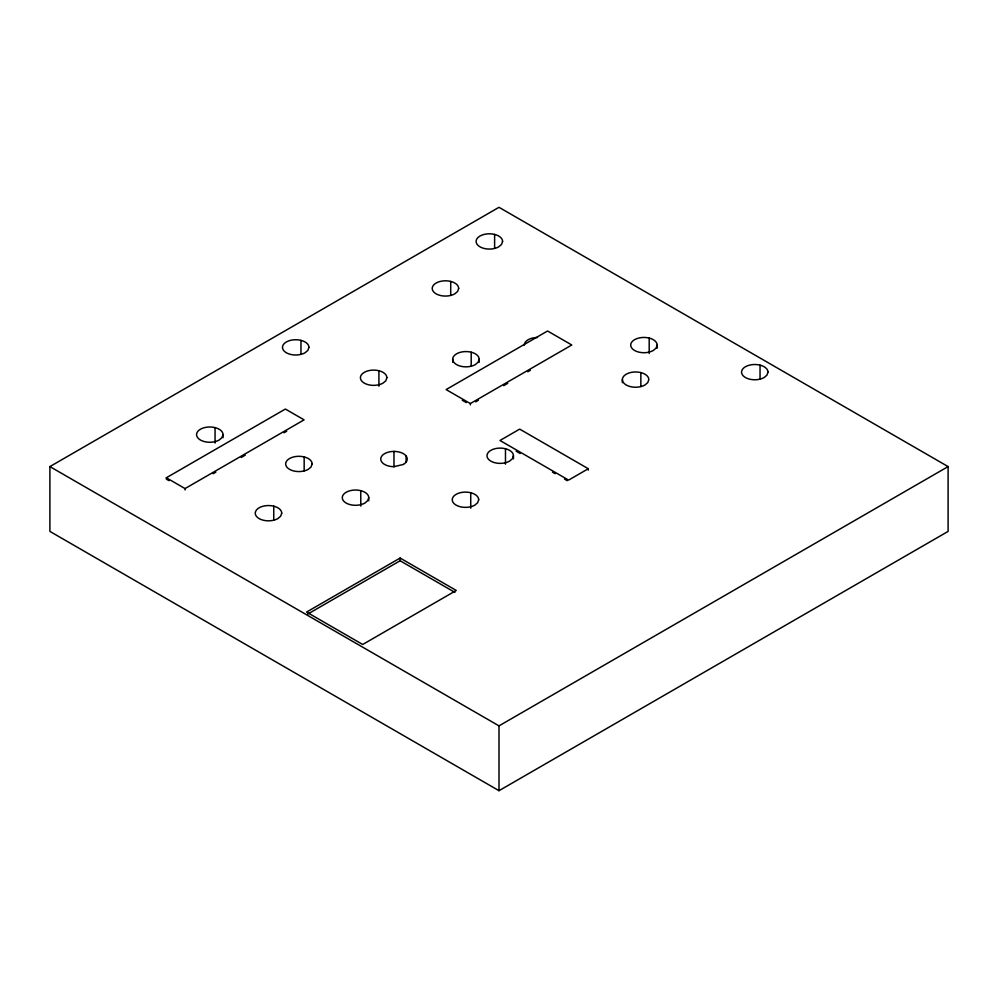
<?xml version="1.0" encoding="UTF-8"?>
<svg xmlns="http://www.w3.org/2000/svg" width="998" height="998" viewBox="0 0 998 998"><rect width="100%" height="100%" fill="white"/><g stroke="black" fill="none" stroke-linecap="round" stroke-linejoin="round"><path stroke-width="1.5" d="M223.028 434.629L221.943 437.66L219.161 440.031A13.236 7.635 0 0 1 198.34 438.446A13.236 7.635 0 0 1 206.374 427.244A13.236 7.635 0 0 1 223.028 434.617L223.028 437.71M368.749 497.665L367.663 500.709L364.869 503.067A13.236 7.635 0 0 1 344.061 501.495A13.236 7.635 0 0 1 352.094 490.292A13.236 7.635 0 0 1 368.749 497.665L368.749 500.759M479.177 359.218L478.092 362.249L475.31 364.619A13.236 7.635 0 0 1 454.489 363.035A13.236 7.635 0 0 1 462.523 351.832A13.236 7.635 0 0 1 479.177 359.218L479.177 362.299M513.446 455.749L512.361 458.781L509.566 461.151A13.236 7.635 0 0 1 488.758 459.567A13.236 7.635 0 0 1 496.792 448.364A13.236 7.635 0 0 1 513.446 455.749L513.446 458.831M657.171 345.083L656.085 348.115L653.291 350.485A13.236 7.635 0 0 1 632.483 348.901A13.236 7.635 0 0 1 640.516 337.698A13.236 7.635 0 0 1 657.171 345.083L657.171 348.165M49.9 466.59L499 207.31L948.1 466.59L948.1 531.41L499 790.69L49.9 531.41L49.9 466.59L499 725.87L948.1 466.59M166.342 477.768L285.378 409.043L304.091 419.846L185.054 488.571L166.342 477.768L166.342 479.115L169.011 480.662M213.135 473.713L215.817 472.166M241.229 457.496L245.234 455.175M284.018 432.783L286.7 431.236M470.357 403.566L571.804 344.996L547.578 330.999L446.118 389.582L470.357 403.566L470.357 404.914M475.697 401.832L478.366 400.298M503.728 385.652L507.733 383.344M527.755 371.78L530.425 370.233M400.123 558.044L306.561 612.073L362.698 644.483L456.261 590.454L400.123 558.044L400.123 560.751L307.895 613.995M588.296 468.736L568.598 480.1L499.986 440.48L519.684 429.115L588.296 468.736L588.296 470.083M462.286 400.26L466.316 402.581M516.128 451.158L520.17 453.491M552.455 472.129L555.15 473.688M564.569 479.127L567.263 480.674M400.123 560.751L454.926 592.388M760.039 365.131L760.039 379.028M649.199 338.072L649.199 353.504M640.853 372.591A13.236 7.635 0 0 1 648.837 379.602L647.739 382.633L644.957 385.003A13.236 7.635 0 0 1 627.493 385.64A13.236 7.635 0 0 1 624.212 375.71A13.236 7.635 0 0 1 640.853 372.591L640.853 386.476M622.365 379.602L622.365 382.683M505.475 448.738L505.475 464.17M499 725.87L499 790.69M494.609 234.43L494.609 248.315M471.206 352.207L471.206 366.091M470.732 492.725L470.732 508.157M452.718 359.218L452.718 362.299M450.709 281.424L450.709 295.321M406.124 456.024L406.124 462.186M393.973 451.408L393.973 466.852M378.916 370.72L378.916 386.164M360.777 490.654L360.777 506.098M304.165 456.922L304.165 470.819M300.959 340.355L300.959 354.253M273.751 506.186L273.751 520.07M215.057 427.618L215.057 443.05M185.054 488.571L185.054 489.931M524.299 345.121A13.236 7.635 0 0 1 537.523 337.486M308.943 347.366L307.858 350.398L305.064 352.768A13.236 7.635 0 0 1 284.243 351.184A13.236 7.635 0 0 1 292.289 339.994A13.236 7.635 0 0 1 308.943 347.366M281.735 513.197L280.638 516.228L277.856 518.598A13.236 7.635 0 0 1 257.035 517.014A13.236 7.635 0 0 1 265.069 505.811A13.236 7.635 0 0 1 281.735 513.197M312.149 463.933L311.052 466.977L308.27 469.334A13.236 7.635 0 0 1 287.449 467.763A13.236 7.635 0 0 1 295.483 456.56A13.236 7.635 0 0 1 312.149 463.933M386.887 377.731L385.802 380.774L383.02 383.132A13.236 7.635 0 0 1 362.199 381.56A13.236 7.635 0 0 1 370.233 370.358A13.236 7.635 0 0 1 386.887 377.731M458.693 288.434L457.608 291.478L454.814 293.836A13.236 7.635 0 0 1 434.005 292.264A13.236 7.635 0 0 1 442.039 281.062A13.236 7.635 0 0 1 458.693 288.434M502.593 241.441L501.495 244.473L498.713 246.843A13.236 7.635 0 0 1 477.892 245.258A13.236 7.635 0 0 1 485.926 234.056A13.236 7.635 0 0 1 502.593 241.441M478.703 499.736L477.618 502.767L474.836 505.138A13.236 7.635 0 0 1 454.015 503.553A13.236 7.635 0 0 1 462.049 492.363A13.236 7.635 0 0 1 478.703 499.736M768.011 372.142L766.926 375.186L764.131 377.543A13.236 7.635 0 0 1 743.323 375.959A13.236 7.635 0 0 1 751.357 364.769A13.236 7.635 0 0 1 768.011 372.142M403.329 464.457L393.973 466.69A13.236 7.635 0 0 1 381.199 457.072A13.236 7.635 0 0 1 400.597 452.431A13.236 7.635 0 0 1 403.329 464.457"/></g></svg>
